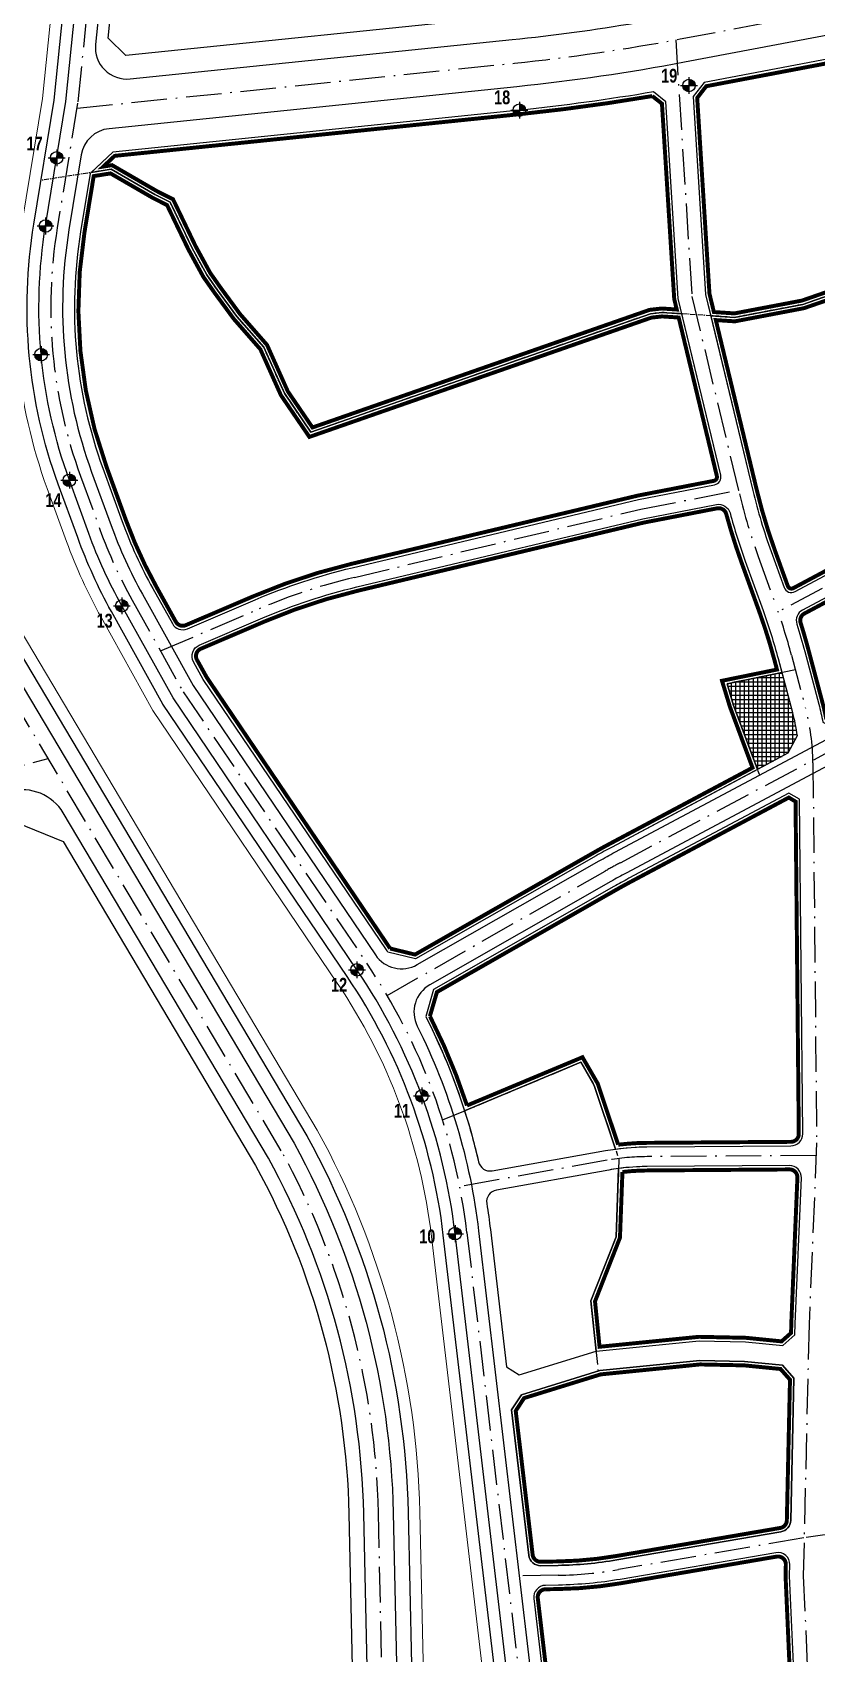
# Model space of a CAD drawing. Header units: metres. Extents: x 567571 to 569693, y 2064864 to 2067384.
# Drawn here: x 568067.7 to 568266.4, y 2065938.8 to 2066349.9 of the extents above; entities that cross this region are included whole.
import ezdxf

# ---------------------------------------------------------------- set-up
doc = ezdxf.new("R2010")
doc.units = ezdxf.units.M
doc.linetypes.add('ACAD_ISO10W100', pattern=[18.5, 12, -3, 0.5, -3])
doc.linetypes.add('CENTER', pattern=[2, 1.25, -0.25, 0.25, -0.25])
for name, color, linetype, lineweight in [('boDnv', 54, 'CONTINUOUS', 25), ('datKeSog', 251, 'CONTINUOUS', 13), ('datMatNc', 150, 'CONTINUOUS', 13)]:
    doc.layers.add(name, color=color, linetype=linetype, lineweight=lineweight)
for name, color, linetype in [('BoThamCo', 94, 'CONTINUOUS'), ('ChiaLo', 128, 'CENTER'), ('dat cong cong', 240, 'CONTINUOUS'), ('datOXh', 42, 'CONTINUOUS'), ('ddc', 32, 'CONTINUOUS'), ('hacth sdd', 8, 'CONTINUOUS'), ('LogDg', 7, 'CONTINUOUS'), ('QH', 7, 'CONTINUOUS'), ('TimDg', 222, 'CONTINUOUS'), ('ViaHeS', 32, 'CONTINUOUS')]:
    doc.layers.add(name, color=color, linetype=linetype)
doc.styles.add('ARIALB', font='', dxfattribs={"width": 0.75})
doc.styles.add('rms', font='romans.shx', dxfattribs={"width": 0.7, "bigfont": 'vns.shx'})
doc.styles.get('ARIALB').set_extended_font_data('.VnArialH', bold=True)
doc.linetypes.add('ADL', pattern='A,0.125,-0.15,["++",rms,S=0.5,R=0,X=0,Y=-0.2245],-1.35,1.125', length=2.75)

# ---------------------------------------------------------------- blocks, each defined once
blk = doc.blocks.new('moc')
at = {"layer": 'QH', "linetype": 'Continuous'}
h = blk.add_hatch(color=7, dxfattribs=at)
h.paths.add_polyline_path([(0, 0), (0.53, 0, 0.414214), (0, 0.53)])
h.paths.add_polyline_path([(-0.53, 0, 0.414214), (0, -0.53), (0, 0)])
for p, q in [((0, 0.71), (0, -0.71)), ((-0.71, 0), (0.71, 0))]:
    blk.add_line(p, q, dxfattribs=at)
blk.add_circle((0, 0), 0.529, dxfattribs=at)

msp = doc.modelspace()

# ---------------------------------------------------------------- hatches: boundary and pattern name
at = {"layer": 'hacth sdd', "linetype": 'ByBlock'}
h = msp.add_hatch(dxfattribs=at)
h.set_pattern_fill('NET', color=1, scale=0.35, style=0)
h.set_pattern_definition([(0, (568243.6757, 2066162.9807), (0, 1.11125), []), (90, (568243.6757, 2066162.9807), (-1.11125, 7e-17), [])])
edge = h.paths.add_edge_path()
edge.add_arc((568208.94, 2066164.17), 53, 7.9543, 14.8663, ccw=False)
edge.add_line((568261.43, 2066171.5), (568259.12, 2066167.11))
edge.add_line((568259.12, 2066167.11), (568251.38, 2066162.98))
edge.add_line((568251.38, 2066162.98), (568245.35, 2066179.23))
edge.add_line((568245.35, 2066179.23), (568243.68, 2066184.74))
edge.add_line((568243.68, 2066184.74), (568257.57, 2066187.57))
edge.add_line((568257.57, 2066187.57), (568260.17, 2066177.76))
at = {"layer": 'hacth sdd'}
h = msp.add_hatch(dxfattribs=at)
h.set_pattern_fill('CROSS', color=64, scale=0.05, style=0)
h.set_pattern_definition([(0, (568124.4922, 2065856.43456), (0.3175, 0.3175), [0.15875, -0.47625]), (90, (568124.5716, 2065856.3552), (-0.3175, 0.3175), [0.15875, -0.47625])])
edge = h.paths.add_edge_path()
edge.add_line((568507.4, 2065986.68), (568218.89, 2065889.86))
edge.add_arc((568219.13, 2065889.15), 0.75, 108.5515, 198.5515)
edge.add_line((568218.42, 2065888.91), (568219.05, 2065887.02))
edge.add_arc((568219.77, 2065887.25), 0.75, 198.5515, 288.5515)
edge.add_line((568220, 2065886.54), (568508.52, 2065983.37))
edge.add_arc((568507.96, 2065985.02), 1.75, 288.5515, 468.5515)

# ---------------------------------------------------------------- linework, layer by layer
at = {"layer": 'boDnv', "color": 10, "linetype": 'ADL', "ltscale": 0.25, "const_width": 1}
for points in [[(568375.28, 2066322.13), (568387.28, 2066325.16), (568396.27, 2066298.11), (568409.43, 2066303.02), (568411.69, 2066298.09), (568429.07, 2066256.48), (568437.34, 2066258.26, 0.433258), (568438.85, 2066260.76), (568407.01, 2066372.93), (568401.54, 2066376), (568320.53, 2066353.6, -0.020567), (568279.44, 2066344.04), (568238.41, 2066336.25), (568236.12, 2066333.29), (568239.23, 2066283.63), (568240.35, 2066278.99), (568245.54, 2066278.64), (568262.67, 2066281.9), (568271.4, 2066284.93), (568282.46, 2066286.19), (568308.96, 2066294.04), (568358.28, 2066319.27), (568368.52, 2066320.55)], [(568227.19, 2066331.82), (568224.75, 2066333.75, -0.016525), (568191.16, 2066329.16), (568088.53, 2066318.59), (568085.66, 2066315.88), (568087.87, 2066316.23), (568099.19, 2066309.66), (568103.31, 2066307.59), (568104.64, 2066304.83), (568108.98, 2066295.79), (568112.71, 2066288.94), (568115.38, 2066285.15), (568120.27, 2066278.5), (568127.14, 2066270.64), (568132.4, 2066258.87), (568138.65, 2066249.72), (568224.04, 2066279.54), (568227.16, 2066279.89), (568230.94, 2066279.63), (568230.3, 2066282.28)], [(568231.43, 2066277.6), (568227.21, 2066277.88), (568224.49, 2066277.57), (568137.86, 2066247.33), (568130.65, 2066257.9), (568125.44, 2066269.55), (568118.71, 2066277.25), (568113.76, 2066283.98), (568111.01, 2066287.89), (568107.2, 2066294.88), (568102.83, 2066303.97), (568101.8, 2066306.11), (568098.24, 2066307.9), (568087.48, 2066314.14), (568083.22, 2066313.46), (568080.88, 2066299.2, 0.128574), (568086.46, 2066239.76), (568091.37, 2066226.26, 0.039408), (568099.08, 2066209.36), (568104.02, 2066200.47, 0.384462), (568106.55, 2066199.6), (568123.73, 2066206.95, -0.042512), (568148.47, 2066215.13), (568221.07, 2066232.45), (568240.32, 2066236.19, 0.42725), (568241.1, 2066237.4)], [(568348.36, 2066199.26, 0.485201), (568350.07, 2066201.89), (568341.69, 2066226.72, 0.116677), (568341.08, 2066227.69), (568334.73, 2066233.98, 0.3131), (568333.05, 2066234.27), (568317.89, 2066230.13, 0.056028), (568306.17, 2066225.46), (568263.28, 2066202.55, 0.361289), (568262.32, 2066200.18, -0.011809), (568264.35, 2066193.17), (568267.9, 2066179.82, -0.017292), (568268.84, 2066175.7), (568271.05, 2066174.6), (568286.12, 2066182.64), (568309.88, 2066190.94, -0.061745)], [(568250.14, 2066163.45), (568214.09, 2066144.23, 0.007183), (568210.06, 2066142.01), (568164.63, 2066116.08), (568158.33, 2066117.61, 0.000365), (568158.2, 2066117.8), (568111.84, 2066186.38), (568109.38, 2066190.8, -0.444605), (568110.35, 2066193.61), (568126.48, 2066200.52, -0.042512), (568150.1, 2066208.32), (568222.55, 2066225.6), (568241.17, 2066229.22, -0.393419), (568243.48, 2066227.78, 0.020806), (568247.34, 2066215.52), (568251.87, 2066202.96, -0.021791), (568255.66, 2066190.86), (568256.33, 2066188.34), (568242.4, 2066185.5), (568244.41, 2066178.91)], [(568261.04, 2066154.87), (568259.33, 2066155.89), (568219.26, 2066134.52, 0.007183), (568215.52, 2066132.46), (568170.18, 2066106.58), (568168.4, 2066100.46, -0.038126), (568177.8, 2066077.81), (568207.05, 2066090.05), (568210.93, 2066083.34), (568216.1, 2066067.87, -0.028768), (568223.38, 2066068.34), (568259.88, 2066068.6, 0.415), (568261.86, 2066070.62)], [(568261.51, 2066059.52, 0.428671), (568259.5, 2066061.6), (568223.43, 2066061.34, 0.027762), (568217.18, 2066060.95), (568216.55, 2066044.29), (568210.23, 2066028.14), (568211.38, 2066016.64), (568236.55, 2066019.16), (568248.45, 2066018.91), (568257.5, 2066018.01), (568259.9, 2066020.14), (568259.96, 2066022.53)], [(568259.63, 2066008.29), (568257.24, 2066011), (568248.03, 2066011.92), (568236.83, 2066012.16), (568211.68, 2066009.64), (568192.26, 2066003.63), (568190.14, 2066000.37), (568194.43, 2065963.9, 0.384944), (568196.45, 2065962.13), (568200.88, 2065962.21, 0.038381), (568215.61, 2065963.58), (568257.17, 2065970.7, 0.35895), (568258.83, 2065972.63)], [(568258.51, 2065958.52), (568258.58, 2065961.42, 0.471725), (568256.24, 2065963.44), (568216.79, 2065956.68, -0.038381), (568200.99, 2065955.21), (568197.68, 2065955.15, 0.444101), (568195.73, 2065952.92), (568199.47, 2065921.13), (568201.47, 2065908.75), (568208.43, 2065904.54), (568258.45, 2065921.33), (568260.6, 2065924.68), (568259.57, 2065934.32)]]:
    msp.add_lwpolyline(points, format="xyb", close=True, dxfattribs=at)
msp.add_lwpolyline([(568271.84, 2066282.97), (568263.18, 2066279.97), (568245.66, 2066276.63), (568240.84, 2066276.95), (568251.19, 2066233.96, 0.027613), (568255.8, 2066218.58), (568259.07, 2066209.53, 0.457076), (568260.48, 2066208.99), (568302.87, 2066231.63, -0.056028)], format="xyb", dxfattribs=at)
at = {"layer": 'BoThamCo'}
msp.add_lwpolyline([(568210.01, 2066082.92), (568206.63, 2066088.78), (568177.18, 2066076.47, -0.020962), (568180.73, 2066063.54, -0.000011), (568180.73, 2066063.54, 0.399729), (568184.18, 2066061.26), (568212.86, 2066066.37, -0.010343), (568215.41, 2066066.77)], format="xyb", close=True, dxfattribs=at)
msp.add_lwpolyline([(568210.49, 2066015.55), (568209.21, 2066028.28), (568215.55, 2066044.49), (568216.21, 2066061.84, 0.010892), (568213.73, 2066061.45), (568185.24, 2066056.37, 0.409009), (568182.8, 2066052.94, -0.01039), (568183.72, 2066046.35), (568187.81, 2066011.58), (568191.02, 2066009.53), (568210.49, 2066015.55)], format="xyb", dxfattribs=at)
at = {"layer": 'ChiaLo', "elevation": 0}
msp.add_lwpolyline([(568271.62, 2066283.95), (568262.92, 2066280.93), (568245.6, 2066277.63), (568227.19, 2066278.89), (568224.26, 2066278.55), (568138.25, 2066248.52), (568131.52, 2066258.39), (568126.29, 2066270.09), (568119.49, 2066277.87), (568114.57, 2066284.56), (568111.86, 2066288.42), (568108.09, 2066295.33), (568103.74, 2066304.4), (568102.56, 2066306.85), (568098.72, 2066308.78), (568087.67, 2066315.18), (568069.87, 2066312.36)], dxfattribs=at)
at = {"layer": 'ChiaLo', "ltscale": 5}
for points in [[(568261, 2066188.27), (568243.68, 2066184.74), (568245.35, 2066179.23), (568251.96, 2066161.42)], [(568171.62, 2066074.14), (568206.63, 2066088.78), (568210.01, 2066082.92), (568216.22, 2066064.36)], [(568216.3, 2066064.37), (568215.55, 2066044.49), (568209.21, 2066028.28), (568210.99, 2066010.47)]]:
    msp.add_lwpolyline(points, dxfattribs=at)
at = {"layer": 'dat cong cong'}
msp.add_lwpolyline([(568260.17, 2066177.76, -0.030169), (568261.43, 2066171.5), (568259.12, 2066167.11), (568251.38, 2066162.98), (568245.35, 2066179.23), (568243.68, 2066184.74), (568257.57, 2066187.57)], format="xyb", close=True, dxfattribs=at)
at = {"layer": 'datKeSog'}
msp.add_lwpolyline([(568051.88, 2066489.61), (568048.76, 2066486.58), (568039.87, 2066263.19, 0.144979), (568052.77, 2066212.26), (568137.25, 2066070.08, -0.120799), (568162.86, 2065974.64), (568164.54, 2065897.5), (568167.59, 2065895.31), (568165.86, 2065974.7, 0.12086), (568139.86, 2066071.57), (568055.35, 2066213.79, -0.144979), (568042.87, 2066263.07)], format="xyb", close=True, dxfattribs=at)
msp.add_lwpolyline([(568075.39, 2066383.85), (568070.23, 2066333.14), (568065.1, 2066301.78, 0.128574), (568071.42, 2066234.28), (568076.34, 2066220.78, 0.039408), (568085.09, 2066201.6), (568098.19, 2066178), (568144.94, 2066108.84, -0.11987), (568168.82, 2066044.6), (568183.62, 2065918.92), (568186.59, 2065900.51), (568189, 2065904.42), (568186.59, 2065919.34), (568171.8, 2066044.95, 0.11987), (568147.43, 2066110.52), (568100.75, 2066179.57), (568087.71, 2066203.05, -0.039408), (568079.16, 2066221.81), (568074.24, 2066235.31, -0.128574), (568068.06, 2066301.3), (568073.2, 2066332.74), (568078.37, 2066383.46, 0.031267)], format="xyb", dxfattribs=at)
at = {"layer": 'datMatNc'}
msp.add_lwpolyline([(568183.62, 2065918.92), (568168.82, 2066044.6, 0.11987), (568144.94, 2066108.84), (568098.19, 2066178), (568085.09, 2066201.6, -0.039408), (568076.34, 2066220.78), (568071.42, 2066234.28, -0.128574), (568065.1, 2066301.78), (568070.23, 2066333.14), (568075.39, 2066383.85, 0.031383), (568077.73, 2066407.69), (568080.43, 2066484), (568080.65, 2066490.81), (568076.78, 2066494.78), (568057.08, 2066494.64), (568051.88, 2066489.61), (568042.87, 2066263.07, 0.144979), (568055.35, 2066213.79), (568139.86, 2066071.57, -0.12086), (568165.86, 2065974.7), (568167.59, 2065895.31), (568172.34, 2065891.9), (568183.44, 2065895.4), (568186.59, 2065900.51)], format="xyb", close=True, dxfattribs=at)
at = {"layer": 'datOXh', "linetype": 'ByBlock'}
for points in [[(568375.52, 2066321.16), (568386.63, 2066323.96), (568395.65, 2066296.81), (568408.91, 2066301.76), (568410.78, 2066297.69), (568428.47, 2066255.33), (568437.55, 2066257.28, 0.433258), (568439.81, 2066261.04), (568407.86, 2066373.6), (568401.67, 2066377.08), (568320.26, 2066354.56, -0.020567), (568279.26, 2066345.02), (568237.86, 2066337.16), (568235.1, 2066333.61), (568238.24, 2066283.48), (568239.55, 2066278.04), (568245.6, 2066277.63), (568262.92, 2066280.93), (568271.62, 2066283.95), (568282.66, 2066285.21), (568309.34, 2066293.1), (568358.58, 2066318.3), (568368.7, 2066319.57)], [(568228.16, 2066332.33), (568225.02, 2066334.81, -0.016742), (568191.06, 2066330.16), (568088.09, 2066319.55), (568082.61, 2066314.38), (568087.67, 2066315.18), (568098.72, 2066308.78), (568102.56, 2066306.85), (568103.74, 2066304.4), (568108.09, 2066295.33), (568111.86, 2066288.42), (568114.57, 2066284.56), (568119.49, 2066277.87), (568126.29, 2066270.09), (568131.52, 2066258.39), (568138.25, 2066248.52), (568224.26, 2066278.55), (568227.19, 2066278.89), (568232.23, 2066278.54), (568231.29, 2066282.43)]]:
    msp.add_lwpolyline(points, format="xyb", close=True, dxfattribs=at)
at = {"layer": 'ddc'}
for points in [[(568232.23, 2066278.54), (568227.19, 2066278.89), (568224.26, 2066278.55), (568138.25, 2066248.52), (568131.52, 2066258.39), (568126.29, 2066270.09), (568119.49, 2066277.87), (568114.57, 2066284.56), (568111.86, 2066288.42), (568108.09, 2066295.33), (568103.74, 2066304.4), (568102.56, 2066306.85), (568098.72, 2066308.78), (568087.67, 2066315.18), (568082.61, 2066314.38), (568082.31, 2066314.1), (568079.9, 2066299.36, 0.128574), (568085.52, 2066239.42), (568090.43, 2066225.92, 0.039408), (568098.21, 2066208.88), (568103.14, 2066199.99, 0.384462), (568106.94, 2066198.68), (568124.13, 2066206.03, -0.042512), (568148.7, 2066214.15), (568221.28, 2066231.47), (568240.51, 2066235.2, 0.42725), (568242.08, 2066237.64)], [(568251.38, 2066162.98), (568214.56, 2066143.35, 0.007183), (568210.56, 2066141.14), (568164.78, 2066115.01), (568157.71, 2066116.73, 0.000969), (568157.37, 2066117.24), (568110.99, 2066185.86), (568108.51, 2066190.32, -0.444605), (568109.95, 2066194.53), (568126.09, 2066201.43, -0.042512), (568149.86, 2066209.29), (568222.34, 2066226.58), (568240.98, 2066230.2, -0.393419), (568244.44, 2066228.04, 0.020806), (568248.28, 2066215.86), (568252.81, 2066203.3, -0.021791), (568256.62, 2066191.12), (568257.57, 2066187.57), (568243.68, 2066184.74), (568245.35, 2066179.23)], [(568262.03, 2066155.45), (568259.35, 2066157.03), (568218.79, 2066135.41, 0.007183), (568215.02, 2066133.32), (568169.33, 2066107.25), (568167.33, 2066100.36, -0.040438), (568177.18, 2066076.47), (568206.63, 2066088.78), (568210.01, 2066082.92), (568215.41, 2066066.77, -0.032037), (568223.39, 2066067.34), (568259.88, 2066067.6, 0.415), (568262.86, 2066070.63)], [(568262.51, 2066059.47, 0.428671), (568259.49, 2066062.6), (568223.43, 2066062.34, 0.031488), (568216.21, 2066061.84), (568215.55, 2066044.49), (568209.21, 2066028.28), (568210.49, 2066015.55), (568236.59, 2066018.16), (568248.39, 2066017.91), (568257.84, 2066016.97), (568260.89, 2066019.68), (568260.95, 2066022.49)], [(568260.64, 2066008.66), (568257.73, 2066011.96), (568248.09, 2066012.92), (568236.79, 2066013.16), (568211.48, 2066010.62), (568191.62, 2066004.48), (568189.1, 2066000.61), (568193.44, 2065963.78, 0.384944), (568196.47, 2065961.13), (568200.89, 2065961.21, 0.038381), (568215.77, 2065962.59), (568257.34, 2065969.72, 0.35895), (568259.83, 2065972.61)], [(568259.51, 2065958.53), (568259.58, 2065961.4, 0.471725), (568256.07, 2065964.43), (568216.62, 2065957.67, -0.038381), (568200.97, 2065956.21), (568197.66, 2065956.15, 0.444101), (568194.73, 2065952.8), (568198.48, 2065920.99), (568200.55, 2065908.13), (568208.31, 2065903.45), (568259.11, 2065920.5), (568261.63, 2065924.43), (568260.57, 2065934.39)]]:
    msp.add_lwpolyline(points, format="xyb", close=True, dxfattribs=at)
for points in [[(568271.62, 2066283.95), (568262.92, 2066280.93), (568245.6, 2066277.63), (568239.55, 2066278.04), (568250.22, 2066233.72, 0.027613), (568254.86, 2066218.24), (568258.13, 2066209.19, 0.457076), (568260.95, 2066208.11), (568303.34, 2066230.75, -0.056028)], [(568348.45, 2066198.26, 0.485201), (568351.02, 2066202.21), (568342.64, 2066227.04, 0.116677), (568341.78, 2066228.4), (568335.44, 2066234.69, 0.302819), (568332.72, 2066235.22), (568317.63, 2066231.09, 0.056028), (568305.69, 2066226.34), (568262.81, 2066203.43, 0.361289), (568261.36, 2066199.88, -0.011809), (568263.39, 2066192.92), (568266.93, 2066179.56, -0.019347), (568267.95, 2066175.03), (568271.07, 2066173.48), (568286.52, 2066181.72), (568310.21, 2066190, -0.061745), (568348.45, 2066198.26)]]:
    msp.add_lwpolyline(points, format="xyb", dxfattribs=at)
at = {"layer": 'LogDg'}
for points in [[(568049.55, 2066210.34), (568134, 2066068.22, -0.120721), (568159.11, 2065974.56), (568160.78, 2065898.07, 0.499997), (568176.38, 2065886.89), (568184.08, 2065889.31, 0.372201), (568192.32, 2065902.67), (568189.56, 2065919.75), (568174.78, 2066045.3, 0.11987), (568149.91, 2066112.2), (568103.31, 2066181.14), (568090.34, 2066204.51, -0.039408), (568081.98, 2066222.84), (568077.06, 2066236.34, -0.128574), (568071.02, 2066300.81), (568076.18, 2066332.35), (568081.34, 2066383.07, 0.031155), (568083.73, 2066407.48), (568086.42, 2066483.8), (568086.63, 2066490.38, 0.425871), (568074.55, 2066502.76), (568057.09, 2066502.64)], [(568190.44, 2066336.12), (568087.12, 2066325.48, 0.338571), (568080.04, 2066318.81), (568076.94, 2066299.84, 0.128574), (568082.7, 2066238.39), (568087.61, 2066224.89, 0.039408), (568095.58, 2066207.42), (568108.43, 2066184.28), (568154.6, 2066115.99, 0.39217), (568165.19, 2066113.52), (568211.3, 2066139.84, -0.007183), (568215.26, 2066142.02), (568287.12, 2066180.34), (568310.7, 2066188.58, -0.181821), (568421.55, 2066185.97), (568438.69, 2066179.06, 0.083755), (568462.57, 2066173.82, 0.513132), (568468.64, 2066181.45), (568413.35, 2066376.23, 0.412228), (568401.06, 2066383.13), (568318.66, 2066360.35, -0.020567), (568278.14, 2066350.91), (568232.92, 2066342.33, -0.021218), (568190.44, 2066336.12, 0.021218)], [(568087.1, 2066380.39), (568083.69, 2066346.86, 0.475348), (568092.47, 2066338.09), (568189.21, 2066348.06, 0.016072), (568220.68, 2066352.33, 0.37392)], [(568307.51, 2066173.6, 0.41785), (568298.57, 2066177.98), (568289.54, 2066174.83), (568218.09, 2066136.73, 0.007183), (568214.28, 2066134.63), (568168.4, 2066108.44, 0.398341), (568165.21, 2066097.91, -0.086934), (568180.74, 2066046), (568195.51, 2065920.58), (568197.5, 2065908.22, 0.463047), (568213.17, 2065898.75), (568373.28, 2065952.48, 0.414214), (568378.32, 2065962.61), (568307.51, 2066173.6)], [(568153.48, 2065888.72), (568151.62, 2065974.39, 0.120559), (568127.48, 2066064.5), (568075.5, 2066151.99, 0.334943), (568062.12, 2066157.46)]]:
    msp.add_lwpolyline(points, format="xyb", dxfattribs=at)
msp.add_lwpolyline([(568088.35, 2066222.87), (568088.35, 2066222.87)], dxfattribs=at)
at = {"layer": 'TimDg', "linetype": 'ACAD_ISO10W100', "ltscale": 0.75, "elevation": 0}
msp.add_lwpolyline([(568211.15, 2065670.28), (568198.58, 2065725.1), (568170.7, 2065808.31, -0.077563), (568157.67, 2065868.59), (568155.37, 2065974.47, 0.120641), (568130.74, 2066066.36), (568046.33, 2066208.43, -0.144979), (568032.38, 2066263.49), (568043.4, 2066540.37), (568056.75, 2066694.89, 0.144976), (568045.36, 2066750.53), (567960.3, 2066910.12, 0.056428), (567947.55, 2066928.66), (567882.55, 2067003.5)], format="xyb", dxfattribs=at)
at = {"layer": 'TimDg', "linetype": 'ACAD_ISO10W100', "ltscale": 0.75}
for points in [[(568102.99, 2066722.45, -0.066115), (568107.53, 2066707.32), (568108.11, 2066703.76, -0.063567), (568108.93, 2066678.45), (568106.55, 2066653.24, -0.020896), (568105.41, 2066644.96), (568098.32, 2066605.53), (568092.24, 2066551.3, 0.019867), (568091.09, 2066535.46), (568089.42, 2066483.7), (568086.73, 2066407.37, -0.031045), (568084.32, 2066382.68), (568079.15, 2066331.95), (568073.98, 2066300.33, 0.128574), (568079.88, 2066237.36), (568084.79, 2066223.86, 0.039408), (568092.96, 2066205.96), (568105.87, 2066182.71), (568152.4, 2066113.88, -0.11987), (568177.76, 2066045.65), (568192.54, 2065920.16), (568198.65, 2065882.26)], [(568079.02, 2066330.67), (568189.83, 2066342.09, 0.021218), (568231.8, 2066348.23), (568277.02, 2066356.81, 0.020567), (568317.07, 2066366.13), (568602.87, 2066445.17, 0.005041), (568635.91, 2066458.95, 0.001474), (568637.54, 2066459.65), (568976.95, 2066607.6), (569005.38, 2066622.57)], [(568230.68, 2066348.02), (568234.77, 2066282.95), (568246.81, 2066232.9, 0.027613), (568251.57, 2066217.05), (568256.11, 2066204.49, -0.021791), (568260.01, 2066192.02), (568263.55, 2066178.66, -0.062497), (568265.44, 2066164.72), (568266.38, 2066068.34), (568264.45, 2066022.38), (568263.01, 2065958.57), (568264.06, 2065934.65), (568267.3, 2065904.26)], [(568356.34, 2066194.27), (568345.01, 2066227.84, 0.116677), (568343.54, 2066230.18), (568337.2, 2066236.46, 0.292542), (568331.93, 2066237.59), (568316.97, 2066233.5, 0.056028), (568304.52, 2066228.55), (568256.65, 2066202.97)], [(568100.13, 2066193.05), (568125.11, 2066203.73, -0.042512), (568149.28, 2066211.72), (568221.81, 2066229.02), (568246.59, 2066233.84)], [(568157.56, 2066105.71), (568212.79, 2066137.23, -0.007183), (568216.68, 2066139.38), (568288.33, 2066177.59), (568311.69, 2066185.75, -0.181821), (568420.43, 2066183.19), (568437.57, 2066176.28, 0.134331), (568477.67, 2066171.6)], [(568266.21, 2066065.15), (568223.41, 2066064.84, 0.042394), (568213.29, 2066063.91), (568175.94, 2066057.25)], [(568327.48, 2065943.23), (568323.39, 2065953.44, 0.127242), (568314.48, 2065965.54), (568307.09, 2065971.55, 0.209295), (568300.14, 2065973.48), (568263.16, 2065968.18), (568216.2, 2065960.13, -0.038381), (568200.93, 2065958.71), (568190.11, 2065958.53)]]:
    msp.add_lwpolyline(points, format="xyb", dxfattribs=at)
msp.add_lwpolyline([(567973.93, 2066139.99), (568071.66, 2066165.79)], dxfattribs=at)
at = {"layer": 'ViaHeS'}
msp.add_lwpolyline([(568057.08, 2066494.64), (568048.76, 2066486.58), (568039.87, 2066263.19, 0.144979), (568052.77, 2066212.26), (568137.25, 2066070.08, -0.120799), (568162.86, 2065974.64), (568164.54, 2065897.5), (568172.34, 2065891.9), (568183.44, 2065895.4), (568189, 2065904.42), (568186.59, 2065919.34), (568171.8, 2066044.95, 0.11987), (568147.43, 2066110.52), (568100.75, 2066179.57), (568087.71, 2066203.05, -0.039408), (568079.16, 2066221.81), (568074.24, 2066235.31, -0.128574), (568068.06, 2066301.3), (568073.2, 2066332.74), (568078.37, 2066383.46, 0.031267), (568080.73, 2066407.59), (568083.42, 2066483.9), (568083.55, 2066487.84), (568076.78, 2066494.78)], format="xyb", close=True, dxfattribs=at)
at = {"layer": 'ViaHeS', "elevation": 0}
msp.add_lwpolyline([(568188.6, 2066354.03), (568091.33, 2066344.01), (568086.87, 2066348.47), (568089.99, 2066379.16)], dxfattribs=at)
at = {"layer": 'ViaHeS'}
for points in [[(568331.72, 2066240.13, -0.26799), (568338.97, 2066238.22), (568341.82, 2066235.4, 0.272765), (568344.77, 2066234.66), (568376.97, 2066244.07, -0.018157), (568381.36, 2066245.19), (568437.55, 2066257.28, 0.433258), (568439.81, 2066261.04), (568407.86, 2066373.6), (568401.67, 2066377.08), (568320.26, 2066354.56, -0.020567), (568279.26, 2066345.02), (568237.86, 2066337.16), (568235.1, 2066333.61), (568238.24, 2066283.48), (568250.22, 2066233.72, 0.027613), (568254.86, 2066218.24), (568258.13, 2066209.19, 0.457076), (568260.95, 2066208.11), (568303.34, 2066230.75, -0.056028), (568316.31, 2066235.92), (568331.72, 2066240.13)], [(568225.02, 2066334.81, -0.016742), (568191.06, 2066330.16), (568088.09, 2066319.55), (568082.31, 2066314.1), (568079.9, 2066299.36, 0.128574), (568085.52, 2066239.42), (568090.43, 2066225.92, 0.039408), (568098.21, 2066208.88), (568103.14, 2066199.99, 0.384462), (568106.94, 2066198.68), (568124.13, 2066206.03, -0.042512), (568148.7, 2066214.15), (568221.28, 2066231.47), (568240.51, 2066235.2, 0.42725), (568242.08, 2066237.64), (568231.29, 2066282.43), (568228.16, 2066332.33), (568225.02, 2066334.81)], [(568348.45, 2066198.26, 0.485201), (568351.02, 2066202.21), (568342.64, 2066227.04, 0.116677), (568341.78, 2066228.4), (568335.44, 2066234.69, 0.302819), (568332.72, 2066235.22), (568317.63, 2066231.09, 0.056028), (568305.69, 2066226.34), (568262.81, 2066203.43, 0.361289), (568261.36, 2066199.88, -0.011809), (568263.39, 2066192.92), (568266.93, 2066179.56, -0.019347), (568267.95, 2066175.03), (568271.07, 2066173.48), (568286.52, 2066181.72), (568310.21, 2066190, -0.061745), (568348.45, 2066198.26)], [(568108.51, 2066190.32, -0.444605), (568109.95, 2066194.53), (568126.09, 2066201.43, -0.042512), (568149.86, 2066209.29), (568222.34, 2066226.58), (568240.98, 2066230.2, -0.393419), (568244.44, 2066228.04, 0.020806), (568248.28, 2066215.86), (568252.81, 2066203.3, -0.021791), (568256.62, 2066191.12), (568260.17, 2066177.76, -0.030169), (568261.43, 2066171.5), (568259.12, 2066167.11), (568214.56, 2066143.35, 0.007183), (568210.56, 2066141.14), (568164.78, 2066115.01), (568157.71, 2066116.73, 0.000969), (568157.37, 2066117.24), (568110.99, 2066185.86), (568108.51, 2066190.32)], [(568180.73, 2066063.54, 0.399729), (568184.18, 2066061.26), (568212.86, 2066066.37, -0.042394), (568223.39, 2066067.34), (568259.88, 2066067.6, 0.415), (568262.86, 2066070.63), (568262.03, 2066155.45), (568259.35, 2066157.03), (568218.79, 2066135.41, 0.007183), (568215.02, 2066133.32), (568169.33, 2066107.25), (568167.33, 2066100.36, -0.061452), (568180.73, 2066063.54)], [(568182.8, 2066052.94, -0.01039), (568183.72, 2066046.35), (568187.81, 2066011.58), (568191.02, 2066009.53), (568210.49, 2066015.55), (568236.59, 2066018.16), (568248.39, 2066017.91), (568257.84, 2066016.97), (568260.89, 2066019.68), (568260.95, 2066022.49), (568262.51, 2066059.47, 0.428671), (568259.49, 2066062.6), (568223.43, 2066062.34, 0.042394), (568213.73, 2066061.45), (568185.24, 2066056.37, 0.409009), (568182.8, 2066052.94)], [(568259.83, 2065972.61, -0.35895), (568257.34, 2065969.72), (568215.77, 2065962.59, -0.038381), (568200.89, 2065961.21), (568196.47, 2065961.13, -0.384944), (568193.44, 2065963.78), (568189.1, 2066000.61), (568191.62, 2066004.48), (568211.48, 2066010.62), (568236.79, 2066013.16), (568248.09, 2066012.92), (568257.73, 2066011.96), (568260.64, 2066008.66), (568259.83, 2065972.61)], [(568256.07, 2065964.43), (568216.62, 2065957.67, -0.038381), (568200.97, 2065956.21), (568197.66, 2065956.15, 0.444101), (568194.73, 2065952.8), (568198.48, 2065920.99), (568200.55, 2065908.13), (568208.31, 2065903.45), (568259.11, 2065920.5), (568261.63, 2065924.43), (568260.57, 2065934.39), (568259.51, 2065958.53), (568259.58, 2065961.4, 0.471725), (568256.07, 2065964.43)]]:
    msp.add_lwpolyline(points, format="xyb", dxfattribs=at)
at = {"layer": 'ViaHeS', "elevation": 0}
msp.add_lwpolyline([(568063.62, 2066149.58), (568075.44, 2066144.74), (568124.23, 2066062.64, -0.120474), (568147.87, 2065974.31), (568149.64, 2065892.8), (568142.18, 2065882.39), (568119.6, 2065875.27), (568130.43, 2065840.94), (568144.74, 2065845.45), (568153.77, 2065839.98, 0.042979), (568163.64, 2065805.77), (568168.41, 2065791.55), (568182.63, 2065796.31), (568177.76, 2065810.85, -0.045576), (568168.17, 2065844.53), (568174.48, 2065854.83), (568189.23, 2065859.48), (568197.03, 2065854.68), (568204.19, 2065810.25), (568216.04, 2065812.16), (568208.6, 2065858.29), (568214.12, 2065867.43)], format="xyb", dxfattribs=at)

# ---------------------------------------------------------------- block references
at = {"layer": 'QH', "xscale": 3, "yscale": 3, "zscale": 3}
for p in [(568234.04, 2066336.44), (568191.06, 2066330.16), (568073.84, 2066318.08), (568071.02, 2066300.81), (568069.89, 2066268.19), (568077.06, 2066236.34), (568090.34, 2066204.51), (568149.91, 2066112.2), (568166.35, 2066080.24), (568174.78, 2066045.3)]:
    msp.add_blockref('moc', p, dxfattribs=at)

# ---------------------------------------------------------------- texts
at = {"layer": 'QH', "style": 'ARIALB', "width": 0.75}
for s, p in [('19', (568226.99, 2066337.17, -2.25)), ('18', (568184.67, 2066331.68, -2.25)), ('17', (568066.19, 2066319.95, -2.25)), ('14', (568070.97, 2066229.54, -2.25)), ('13', (568083.95, 2066198.99, -2.25)), ('12', (568143.35, 2066106.68, -2.25)), ('11', (568159.28, 2066074.72, -2.25)), ('10', (568165.69, 2066042.88, -2.25))]:
    msp.add_text(s, height=3.5, dxfattribs=at).set_placement(p)

doc.saveas('drawing.dxf')
